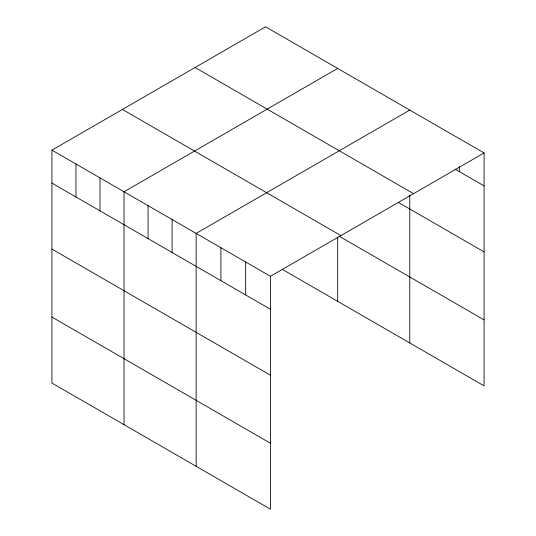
<?xml version="1.0" encoding="UTF-8"?>
<svg xmlns="http://www.w3.org/2000/svg" width="536" height="536" viewBox="0 0 536 536"><rect width="100%" height="100%" fill="white"/><g stroke="black" fill="none" stroke-linecap="round" stroke-linejoin="round"><path stroke-width="0.8" d="M51.925 150.147L270.432 276.295L270.432 509.2L51.925 383.046L51.925 150.147L265.568 26.8L484.075 152.954L484.075 385.853L282.539 269.501M337.673 68.427L124.03 191.774L124.03 424.68M409.785 110.061L196.136 233.408L196.136 466.307M270.432 276.295L484.075 152.954M455.064 169.162L484.075 185.912M195.071 67.502L413.571 193.657M398.469 202.467L484.075 251.893M122.429 109.445L340.93 235.592M339.094 236.168L484.075 319.871M51.925 183.104L270.432 309.252M51.925 249.086L270.432 375.233M51.925 317.064L270.432 443.218M459.312 166.669L459.312 171.614M409.785 195.151L409.785 342.96M337.673 236.979L337.673 301.333M245.669 262.004L245.669 294.961M220.899 247.706L220.899 280.663M172.103 219.532L172.103 252.49M148.07 205.65L148.07 238.607M99.998 177.898L99.998 210.856M75.965 164.023L75.965 196.98"/></g></svg>
